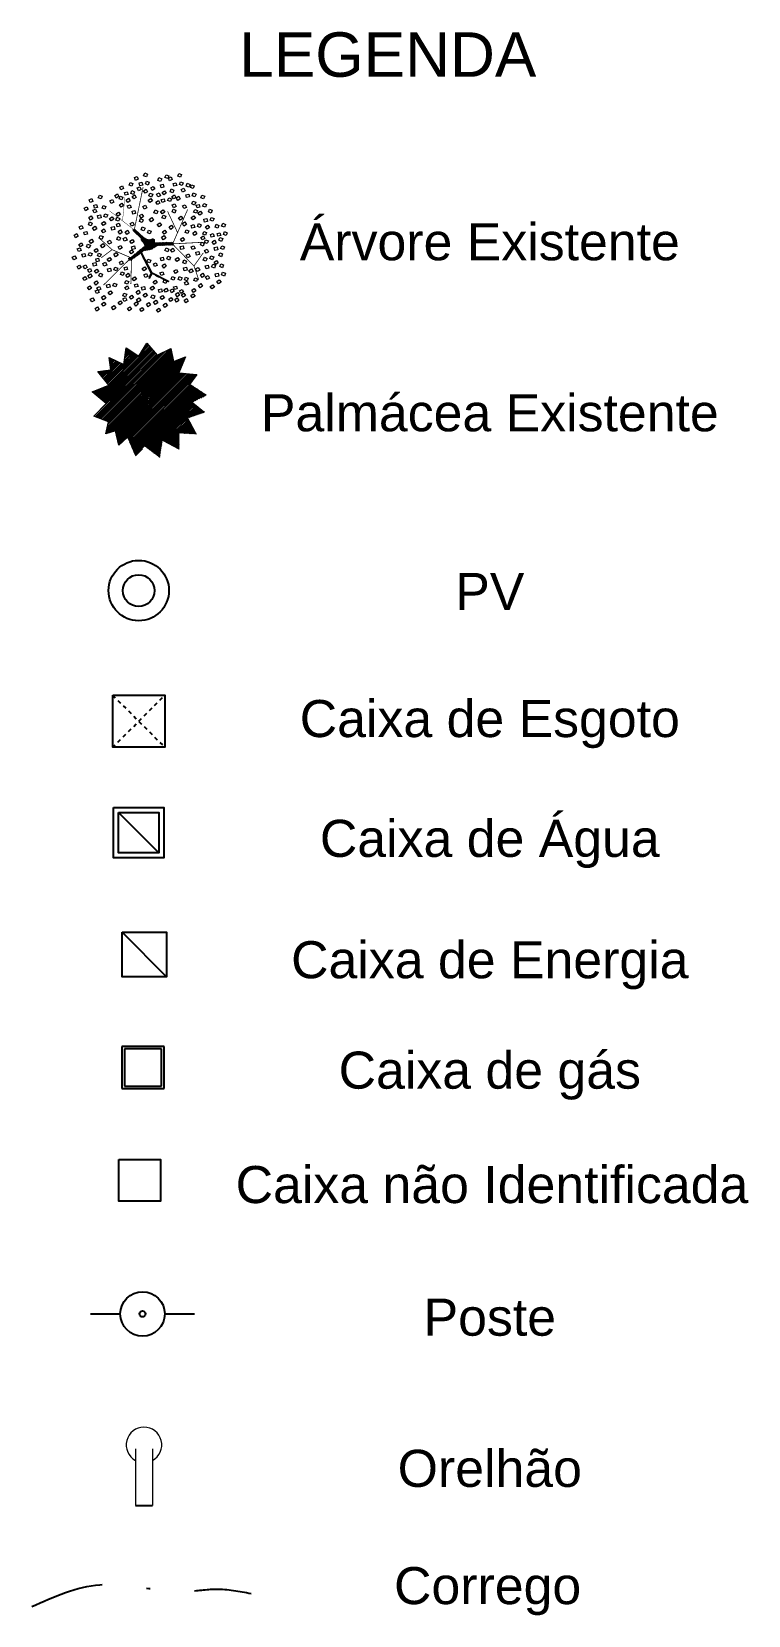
# Model space of a CAD drawing. Header units: millimetres. Extents: x 2511455 to 2519478, y 9208626 to 9211874.
# Drawn here: x 2511986.21 to 2512005.53, y 9208693.14 to 9208735.88 of the extents above; entities that cross this region are included whole.
import ezdxf

# ---------------------------------------------------------------- set-up
doc = ezdxf.new("R2010")
doc.units = ezdxf.units.MM
doc.linetypes.add('ACAD_ISO02W100', pattern=[15, 12, -3])
doc.linetypes.add('Carthocad_TracoPonto', pattern=[4.4, 2, -1.2, 0, -1.2])
for name, color, linetype in [('D_CORREGO', 4, 'Continuous'), ('PENA 02', 2, 'Continuous'), ('VEG_PLANTAS', 94, 'Continuous')]:
    doc.layers.add(name, color=color, linetype=linetype)
doc.layers.add('PA-Herbacea', color=64, linetype='Continuous', lineweight=0)
doc.layers.add('VEGETACAO EXISTENTE', color=84, linetype='Continuous', lineweight=0)
doc.styles.get("Standard").update_dxf_attribs({"font": 'arial.ttf'})

# ---------------------------------------------------------------- blocks, each defined once
blk = doc.blocks.new('PV')
at = {"linetype": 'Continuous'}
for radius in [0.628, 0.329]:
    blk.add_circle((0, 0), radius, dxfattribs=at)
blk = doc.blocks.new('PVT')
at = {"linetype": 'Continuous'}
for p, q in [((-0.75, 0.75), (-0.75, -0.75)), ((0.75, 0.75), (-0.75, 0.75)), ((-0.66, 0.66), (-0.66, -0.66)), ((0.66, 0.66), (-0.66, 0.66)), ((0.66, -0.66), (0.66, 0.66)), ((0.75, -0.75), (0.75, 0.75)), ((-0.75, -0.75), (0.75, -0.75)), ((-0.66, -0.66), (0.66, -0.66))]:
    blk.add_line(p, q, dxfattribs=at)
blk = doc.blocks.new('poste')
for p, q in [((-1.4, 0), (-0.6, 0)), ((0.6, 0), (1.4, 0))]:
    blk.add_line(p, q)
for radius in [0.6, 0.0804]:
    blk.add_circle((0, 0), radius)
blk = doc.blocks.new('orelhao')
at = {"lineweight": 0}
for p, q in [((-0.229, 1.53), (-0.229, 0)), ((0.229, 1.53), (0.229, 0))]:
    blk.add_line(p, q, dxfattribs=at)
blk.add_line((-0.229, 0), (0.229, 0))
blk.add_ellipse((0, 1.633), major_axis=(-0.339, 0.339), ratio=1, start_param=2.853464, end_param=8.14211, dxfattribs=at)
blk = doc.blocks.new('*X4')
at = {"color": 0}
for p, q in [((0.352, 2.304), (0.389, 2.341)), ((0.352, 2.318), (0.372, 2.338)), ((0.352, 2.332), (0.354, 2.334)), ((0.359, 2.297), (0.397, 2.335)), ((0.366, 2.29), (0.404, 2.328)), ((0.373, 2.283), (0.412, 2.321)), ((0.381, 2.276), (0.419, 2.314)), ((0.388, 2.269), (0.426, 2.307)), ((0.395, 2.262), (0.433, 2.3)), ((0.402, 2.255), (0.44, 2.293)), ((0.409, 2.248), (0.448, 2.286)), ((0.417, 2.241), (0.455, 2.279)), ((0.424, 2.234), (0.462, 2.272)), ((0.431, 2.227), (0.469, 2.265)), ((0.438, 2.22), (0.476, 2.258)), ((0.445, 2.213), (0.484, 2.251)), ((0.453, 2.206), (0.491, 2.244)), ((0.46, 2.199), (0.498, 2.237)), ((0.467, 2.192), (0.505, 2.231)), ((0.474, 2.185), (0.512, 2.224)), ((0.482, 2.179), (0.52, 2.217)), ((0.489, 2.172), (0.527, 2.21)), ((0.496, 2.165), (0.534, 2.203)), ((0.503, 2.158), (0.541, 2.196)), ((0.51, 2.151), (0.548, 2.189)), ((0.518, 2.144), (0.556, 2.182)), ((0.525, 2.137), (0.563, 2.175)), ((0.532, 2.13), (0.57, 2.168)), ((0.539, 2.123), (0.577, 2.161)), ((0.546, 2.116), (0.584, 2.154)), ((0.554, 2.109), (0.591, 2.147)), ((0.561, 2.102), (0.599, 2.14)), ((0.261, 1.519), (0.483, 1.742)), ((0.286, 1.53), (0.56, 1.804)), ((0.315, 1.545), (0.637, 1.867)), ((0.36, 1.576), (0.87, 2.086)), ((0.405, 1.607), (0.884, 2.086)), ((0.45, 1.638), (0.892, 2.08)), ((0.495, 1.669), (0.9, 2.074)), ((0.54, 1.7), (0.56, 1.72)), ((0.555, 1.7), (0.565, 1.71)), ((0.566, 2.094), (0.606, 2.133)), ((0.566, 2.079), (0.613, 2.126)), ((0.566, 2.065), (0.62, 2.119)), ((0.57, 2.054), (0.63, 2.114)), ((0.576, 2.046), (0.639, 2.109)), ((0.578, 1.738), (0.908, 2.068)), ((0.582, 2.038), (0.648, 2.104)), ((0.588, 2.03), (0.657, 2.099)), ((0.594, 2.022), (0.666, 2.095)), ((0.6, 2.014), (0.675, 2.09)), ((0.606, 2.007), (0.684, 2.085)), ((0.613, 1.999), (0.694, 2.08)), ((0.619, 1.991), (0.703, 2.075)), ((0.625, 1.983), (0.714, 2.072)), ((0.631, 1.975), (0.726, 2.07)), ((0.631, 1.776), (0.91, 2.056)), ((0.637, 1.967), (0.738, 2.068)), ((0.643, 1.958), (0.75, 2.066)), ((0.645, 1.776), (0.91, 2.042)), ((0.647, 1.948), (0.762, 2.063)), ((0.65, 1.937), (0.774, 2.061)), ((0.654, 1.926), (0.786, 2.059)), ((0.657, 1.916), (0.806, 2.065)), ((0.659, 1.776), (0.91, 2.027)), ((0.661, 1.905), (0.827, 2.072)), ((0.664, 1.895), (0.848, 2.079)), ((0.676, 1.779), (0.91, 2.013)), ((0.696, 1.785), (0.91, 1.999)), ((0.716, 1.79), (0.9, 1.975)), ((0.732, 1.793), (0.915, 1.975)), ((0.749, 1.795), (0.929, 1.976)), ((0.765, 1.797), (0.944, 1.976)), ((0.781, 1.799), (0.958, 1.977)), ((0.8, 1.804), (0.973, 1.977)), ((0.821, 1.811), (0.987, 1.977)), ((0.844, 1.82), (1.002, 1.978)), ((0.895, 1.856), (1.017, 1.978)), ((0.925, 1.873), (1.031, 1.979)), ((0.955, 1.889), (1.046, 1.979)), ((0.986, 1.905), (1.06, 1.98)), ((1.009, 1.914), (1.075, 1.98)), ((1.023, 1.914), (1.089, 1.98)), ((1.038, 1.915), (1.104, 1.981)), ((1.053, 1.915), (1.119, 1.981)), ((1.067, 1.916), (1.133, 1.982)), ((1.082, 1.917), (1.148, 1.982)), ((1.097, 1.917), (1.162, 1.983)), ((1.112, 1.918), (1.177, 1.983)), ((1.126, 1.918), (1.191, 1.983)), ((1.141, 1.919), (1.206, 1.984)), ((1.156, 1.919), (1.221, 1.984)), ((1.17, 1.92), (1.235, 1.985)), ((1.185, 1.92), (1.25, 1.985)), ((1.2, 1.921), (1.264, 1.986)), ((1.214, 1.921), (1.279, 1.986)), ((1.229, 1.922), (1.293, 1.986)), ((1.244, 1.923), (1.308, 1.987)), ((1.258, 1.923), (1.323, 1.987)), ((1.273, 1.924), (1.337, 1.988)), ((1.288, 1.924), (1.352, 1.988)), ((1.302, 1.925), (1.366, 1.989)), ((1.317, 1.925), (1.381, 1.989)), ((1.332, 1.926), (1.395, 1.989)), ((1.346, 1.926), (1.41, 1.99)), ((1.361, 1.927), (1.415, 1.98)), ((1.376, 1.927), (1.415, 1.966)), ((1.391, 1.928), (1.415, 1.952)), ((1.405, 1.928), (1.415, 1.938)), ((0.229, 1.544), (0.251, 1.566)), ((0.233, 1.534), (0.278, 1.579)), ((0.237, 1.524), (0.33, 1.616)), ((0.241, 1.514), (0.406, 1.679)), ((0.559, 1.691), (0.57, 1.701)), ((0.564, 1.681), (0.575, 1.692)), ((0.569, 1.672), (0.579, 1.682)), ((0.573, 1.662), (0.584, 1.673)), ((0.578, 1.653), (0.589, 1.664)), ((0.583, 1.644), (0.594, 1.654)), ((0.588, 1.634), (0.599, 1.645)), ((0.592, 1.625), (0.603, 1.636)), ((0.597, 1.615), (0.608, 1.626)), ((0.602, 1.606), (0.613, 1.617)), ((0.606, 1.596), (0.618, 1.608)), ((0.611, 1.587), (0.623, 1.598)), ((0.616, 1.578), (0.627, 1.589)), ((0.621, 1.568), (0.632, 1.58)), ((0.625, 1.559), (0.637, 1.57)), ((0.63, 1.549), (0.642, 1.561)), ((0.635, 1.54), (0.647, 1.552)), ((0.639, 1.53), (0.651, 1.542)), ((0.644, 1.521), (0.656, 1.533)), ((0.649, 1.512), (0.661, 1.524)), ((0.654, 1.502), (0.666, 1.514)), ((0.658, 1.493), (0.671, 1.505)), ((0.663, 1.483), (0.675, 1.496)), ((0.668, 1.474), (0.68, 1.486)), ((0.673, 1.464), (0.685, 1.477)), ((0.677, 1.455), (0.69, 1.468)), ((0.682, 1.446), (0.695, 1.458)), ((0.687, 1.436), (0.699, 1.449)), ((0.691, 1.427), (0.704, 1.44)), ((0.696, 1.417), (0.709, 1.43)), ((0.701, 1.408), (0.714, 1.421)), ((0.706, 1.398), (0.719, 1.412)), ((0.71, 1.389), (0.723, 1.402)), ((0.715, 1.38), (0.728, 1.393)), ((0.72, 1.37), (0.733, 1.384)), ((0.724, 1.361), (0.738, 1.374)), ((0.729, 1.351), (0.743, 1.365)), ((0.734, 1.342), (0.747, 1.356)), ((0.739, 1.333), (0.752, 1.346)), ((0.743, 1.323), (0.757, 1.337)), ((0.748, 1.314), (0.762, 1.327)), ((0.753, 1.304), (0.767, 1.318)), ((0.757, 1.295), (0.771, 1.309)), ((0.762, 1.285), (0.776, 1.299)), ((0.767, 1.276), (0.781, 1.29)), ((0.772, 1.267), (0.786, 1.281)), ((0.773, 1.027), (0.797, 1.052)), ((0.776, 1.257), (0.791, 1.271)), ((0.78, 1.02), (0.781, 1.022)), ((0.781, 1.248), (0.795, 1.262)), ((0.782, 1.051), (0.813, 1.082)), ((0.786, 1.238), (0.8, 1.253)), ((0.79, 1.229), (0.805, 1.243)), ((0.792, 1.075), (0.829, 1.112)), ((0.795, 1.219), (0.81, 1.234)), ((0.8, 1.21), (0.815, 1.225)), ((0.802, 1.099), (0.845, 1.142)), ((0.805, 1.201), (0.819, 1.215)), ((0.809, 1.191), (0.824, 1.206)), ((0.812, 1.123), (0.855, 1.166)), ((0.814, 1.182), (0.829, 1.197)), ((0.819, 1.172), (0.834, 1.187)), ((0.822, 1.147), (0.845, 1.171)), ((0.823, 1.163), (0.839, 1.178)), ((0.852, 1.149), (0.864, 1.161)), ((0.861, 1.144), (0.874, 1.157)), ((0.87, 1.139), (0.883, 1.152)), ((0.88, 1.134), (0.893, 1.147)), ((0.889, 1.129), (0.902, 1.142)), ((0.898, 1.125), (0.911, 1.138)), ((0.908, 1.12), (0.921, 1.133)), ((0.917, 1.115), (0.93, 1.128)), ((0.927, 1.11), (0.94, 1.124)), ((0.936, 1.106), (0.949, 1.119)), ((0.945, 1.101), (0.959, 1.114)), ((0.955, 1.096), (0.968, 1.109)), ((0.964, 1.091), (0.977, 1.105)), ((0.973, 1.087), (0.987, 1.1)), ((0.983, 1.082), (0.996, 1.095)), ((0.992, 1.077), (1.006, 1.091)), ((1.002, 1.072), (1.015, 1.086)), ((1.011, 1.067), (1.025, 1.081)), ((1.02, 1.063), (1.034, 1.076)), ((1.03, 1.058), (1.043, 1.072)), ((1.039, 1.053), (1.053, 1.067)), ((1.048, 1.048), (1.062, 1.062)), ((1.058, 1.044), (1.072, 1.058)), ((1.067, 1.039), (1.081, 1.053)), ((1.077, 1.034), (1.091, 1.048)), ((1.086, 1.029), (1.1, 1.043)), ((1.095, 1.025), (1.109, 1.039)), ((1.105, 1.02), (1.119, 1.034)), ((1.114, 1.015), (1.128, 1.029)), ((1.123, 1.01), (1.138, 1.025)), ((1.133, 1.006), (1.147, 1.02)), ((1.142, 1.001), (1.157, 1.015)), ((1.152, 0.996), (1.166, 1.01)), ((1.161, 0.991), (1.175, 1.006)), ((1.17, 0.986), (1.185, 1.001)), ((1.18, 0.982), (1.194, 0.996)), ((1.189, 0.977), (1.204, 0.992)), ((1.198, 0.972), (1.213, 0.987)), ((1.208, 0.967), (1.223, 0.982)), ((1.217, 0.963), (1.232, 0.978)), ((1.227, 0.958), (1.241, 0.973)), ((1.236, 0.953), (1.251, 0.968)), ((1.245, 0.948), (1.26, 0.963)), ((1.255, 0.944), (1.27, 0.959)), ((1.264, 0.939), (1.279, 0.954)), ((1.273, 0.934), (1.289, 0.949)), ((1.283, 0.929), (1.298, 0.945))]:
    blk.add_line(p, q, dxfattribs=at)
blk = doc.blocks.new('arv')
at = {"lineweight": 0, "extrusion": (0.000481945, -0.000195695, 1)}
for points in [[(-0.374, 1.742), (-0.405, 1.816), (-0.332, 1.847), (-0.3, 1.774)], [(-0.156, 1.868), (-0.126, 1.943), (-0.052, 1.913), (-0.081, 1.839)], [(-0.033, 1.615), (-0.108, 1.644), (-0.079, 1.719), (-0.004, 1.69)], [(0.227, 1.741), (0.256, 1.816), (0.331, 1.786), (0.301, 1.712)], [(0.418, 1.818), (0.447, 1.892), (0.522, 1.863), (0.492, 1.788)], [(0.544, 1.73), (0.512, 1.803), (0.586, 1.835), (0.617, 1.761)], [(0.762, 1.856), (0.791, 1.931), (0.865, 1.901), (0.836, 1.827)], [(-1.378, 1.269), (-1.348, 1.343), (-1.274, 1.314), (-1.304, 1.24)], [(-0.894, 1.265), (-0.934, 1.334), (-0.865, 1.374), (-0.825, 1.304)], [(-0.818, 1.244), (-0.788, 1.318), (-0.714, 1.289), (-0.743, 1.215)], [(-0.768, 1.487), (-0.8, 1.561), (-0.726, 1.592), (-0.695, 1.519)], [(-0.654, 1.338), (-0.673, 1.416), (-0.596, 1.435), (-0.576, 1.358)], [(-0.55, 1.614), (-0.521, 1.688), (-0.446, 1.658), (-0.476, 1.584)], [(-0.428, 1.36), (-0.502, 1.389), (-0.473, 1.464), (-0.399, 1.435)], [(-0.423, 1.24), (-0.463, 1.309), (-0.393, 1.349), (-0.354, 1.279)], [(-0.297, 1.462), (-0.328, 1.536), (-0.255, 1.567), (-0.223, 1.494)], [(-0.259, 1.593), (-0.279, 1.671), (-0.201, 1.69), (-0.182, 1.613)], [(-0.117, 1.392), (-0.157, 1.462), (-0.088, 1.502), (-0.048, 1.432)], [(-0.015, 1.321), (0.015, 1.395), (0.089, 1.366), (0.059, 1.291)], [(0.074, 1.469), (0.034, 1.538), (0.103, 1.578), (0.143, 1.509)], [(0.226, 1.297), (0.194, 1.37), (0.267, 1.402), (0.299, 1.328)], [(0.314, 1.543), (0.295, 1.62), (0.372, 1.64), (0.392, 1.562)], [(0.34, 1.415), (0.406, 1.461), (0.451, 1.396), (0.386, 1.35)], [(0.558, 1.436), (0.588, 1.51), (0.662, 1.481), (0.632, 1.406)], [(0.647, 1.24), (0.607, 1.31), (0.677, 1.349), (0.716, 1.28)], [(0.658, 1.581), (0.638, 1.659), (0.716, 1.678), (0.736, 1.601)], [(0.762, 1.202), (0.722, 1.272), (0.791, 1.311), (0.831, 1.242)], [(0.884, 1.603), (0.809, 1.632), (0.838, 1.706), (0.913, 1.678)], [(0.888, 1.425), (0.856, 1.498), (0.93, 1.53), (0.961, 1.456)], [(1.002, 1.276), (0.983, 1.354), (1.06, 1.373), (1.08, 1.295)], [(0.991, 1.589), (1.021, 1.664), (1.095, 1.634), (1.065, 1.56)], [(1.106, 1.551), (1.135, 1.625), (1.21, 1.596), (1.18, 1.521)], [(1.228, 1.298), (1.154, 1.327), (1.183, 1.401), (1.257, 1.372)], [(1.386, 1.271), (1.416, 1.346), (1.49, 1.316), (1.46, 1.242)], [(-1.722, 0.92), (-1.762, 0.99), (-1.692, 1.029), (-1.653, 0.96)], [(-1.596, 1.143), (-1.627, 1.216), (-1.554, 1.248), (-1.522, 1.174)], [(-1.494, 0.863), (-1.525, 0.936), (-1.452, 0.968), (-1.42, 0.894)], [(-1.482, 0.994), (-1.501, 1.072), (-1.424, 1.091), (-1.404, 1.013)], [(-1.276, 0.989), (-1.246, 1.064), (-1.172, 1.034), (-1.202, 0.96)], [(-1.035, 1.118), (-1.067, 1.191), (-0.993, 1.223), (-0.962, 1.149)], [(-0.895, 0.841), (-0.83, 0.887), (-0.784, 0.822), (-0.849, 0.776)], [(-0.763, 1.015), (-0.807, 1.081), (-0.74, 1.126), (-0.696, 1.059)], [(-0.628, 1.211), (-0.562, 1.257), (-0.516, 1.191), (-0.582, 1.145)], [(-0.564, 0.978), (-0.596, 1.052), (-0.522, 1.083), (-0.49, 1.01)], [(-0.45, 0.829), (-0.469, 0.907), (-0.392, 0.926), (-0.372, 0.849)], [(-0.144, 0.966), (-0.175, 1.039), (-0.102, 1.071), (-0.07, 0.997)], [(0.014, 1.142), (-0.03, 1.209), (0.037, 1.253), (0.081, 1.187)], [(0.197, 0.839), (0.122, 0.868), (0.151, 0.942), (0.226, 0.913)], [(0.214, 1.087), (0.174, 1.157), (0.244, 1.196), (0.283, 1.127)], [(0.346, 0.837), (0.301, 0.904), (0.368, 0.948), (0.412, 0.882)], [(0.34, 1.148), (0.32, 1.226), (0.398, 1.245), (0.417, 1.168)], [(0.566, 1.17), (0.491, 1.199), (0.52, 1.273), (0.595, 1.244)], [(0.609, 0.889), (0.639, 0.963), (0.713, 0.933), (0.684, 0.859)], [(0.646, 1.004), (0.615, 1.078), (0.688, 1.109), (0.72, 1.036)], [(0.926, 0.979), (0.895, 1.053), (0.968, 1.084), (1, 1.011)], [(1.144, 1.106), (1.174, 1.18), (1.248, 1.15), (1.219, 1.076)], [(1.267, 0.852), (1.192, 0.881), (1.221, 0.956), (1.296, 0.927)], [(1.283, 0.996), (1.263, 1.074), (1.341, 1.093), (1.36, 1.016)], [(1.309, 0.868), (1.374, 0.914), (1.42, 0.849), (1.355, 0.803)], [(1.509, 1.018), (1.434, 1.047), (1.463, 1.121), (1.538, 1.092)], [(1.59, 0.89), (1.62, 0.964), (1.694, 0.934), (1.665, 0.86)], [(-1.863, 0.417), (-1.894, 0.49), (-1.821, 0.522), (-1.789, 0.449)], [(-1.645, 0.543), (-1.615, 0.618), (-1.541, 0.588), (-1.571, 0.514)], [(-1.59, 0.67), (-1.635, 0.737), (-1.568, 0.781), (-1.524, 0.715)], [(-1.488, 0.39), (-1.533, 0.457), (-1.466, 0.501), (-1.422, 0.435)], [(-1.38, 0.714), (-1.399, 0.792), (-1.321, 0.811), (-1.302, 0.733)], [(-1.29, 0.586), (-1.224, 0.632), (-1.178, 0.567), (-1.244, 0.521)], [(-1.25, 0.322), (-1.29, 0.392), (-1.221, 0.432), (-1.181, 0.362)], [(-1.153, 0.736), (-1.228, 0.765), (-1.199, 0.839), (-1.125, 0.81)], [(-1.03, 0.645), (-1.074, 0.712), (-1.008, 0.756), (-0.963, 0.69)], [(-1.01, 0.396), (-1.029, 0.474), (-0.952, 0.493), (-0.932, 0.416)], [(-0.906, 0.671), (-0.877, 0.746), (-0.802, 0.716), (-0.832, 0.642)], [(-0.87, 0.485), (-0.889, 0.563), (-0.812, 0.582), (-0.792, 0.505)], [(-0.487, 0.507), (-0.519, 0.581), (-0.445, 0.612), (-0.414, 0.539)], [(-0.227, 0.722), (-0.272, 0.789), (-0.205, 0.833), (-0.161, 0.767)], [(-0.269, 0.634), (-0.24, 0.708), (-0.165, 0.678), (-0.195, 0.604)], [(-0.147, 0.38), (-0.221, 0.409), (-0.193, 0.484), (-0.118, 0.455)], [(-0.003, 0.689), (0.062, 0.735), (0.108, 0.67), (0.043, 0.624)], [(0.213, 0.549), (0.279, 0.595), (0.325, 0.53), (0.259, 0.484)], [(0.413, 0.699), (0.339, 0.728), (0.368, 0.802), (0.442, 0.773)], [(0.532, 0.486), (0.597, 0.532), (0.643, 0.466), (0.578, 0.42)], [(0.786, 0.728), (0.852, 0.774), (0.898, 0.708), (0.832, 0.663)], [(0.932, 0.507), (0.888, 0.573), (0.954, 0.618), (0.999, 0.551)], [(1.143, 0.449), (1.123, 0.526), (1.201, 0.546), (1.22, 0.468)], [(1.174, 0.672), (1.13, 0.739), (1.196, 0.783), (1.241, 0.717)], [(1.369, 0.47), (1.294, 0.499), (1.323, 0.574), (1.398, 0.545)], [(1.487, 0.614), (1.467, 0.692), (1.545, 0.711), (1.564, 0.634)], [(1.513, 0.487), (1.578, 0.533), (1.624, 0.467), (1.559, 0.421)], [(1.713, 0.636), (1.638, 0.665), (1.667, 0.74), (1.742, 0.711)], [(1.769, 0.482), (1.799, 0.557), (1.873, 0.527), (1.843, 0.453)], [(1.947, 0.508), (1.977, 0.582), (2.051, 0.553), (2.021, 0.478)], [(-1.989, 0.194), (-2.029, 0.264), (-1.959, 0.304), (-1.92, 0.234)], [(-1.857, -0.056), (-1.902, 0.011), (-1.835, 0.055), (-1.791, -0.011)], [(-1.749, 0.268), (-1.768, 0.346), (-1.69, 0.365), (-1.671, 0.288)], [(-1.696, -0.055), (-1.666, 0.019), (-1.592, -0.01), (-1.621, -0.085)], [(-1.581, 0.042), (-1.621, 0.111), (-1.552, 0.151), (-1.512, 0.082)], [(-1.28, 0.15), (-1.355, 0.179), (-1.326, 0.254), (-1.251, 0.225)], [(-1.315, -0.012), (-1.249, 0.034), (-1.203, -0.031), (-1.269, -0.077)], [(-1.098, 0.023), (-1.13, 0.096), (-1.056, 0.128), (-1.025, 0.054)], [(-0.88, 0.149), (-0.851, 0.224), (-0.777, 0.194), (-0.806, 0.12)], [(-0.844, 0.358), (-0.778, 0.404), (-0.732, 0.338), (-0.798, 0.292)], [(-0.678, 0.1), (-0.71, 0.173), (-0.636, 0.205), (-0.604, 0.131)], [(-0.613, 0.285), (-0.653, 0.354), (-0.584, 0.394), (-0.544, 0.324)], [(-0.39, 0.419), (-0.161, 0.198), (-0.076, 0.152), (0.008, 0.137), (0.099, 0.167), (0.13, 0.144), (0.13, 0.076), (0.115, 0.053), (0.634, 0.068), (0.634, 0.007), (0.222, -0.008), (0.107, -0.069), (0.069, -0.1), (0.031, -0.115), (0, -0.123), (-0.061, -0.131), (-0.114, -0.146), (-0.153, -0.146), (-0.221, -0.2), (0.062, -0.749), (0.521, -0.978), (0.505, -0.993), (0.07, -0.772), (0.001, -0.902), (-0.007, -0.894), (0.047, -0.765), (-0.229, -0.215), (-0.473, -0.383), (-0.538, -0.411), (-0.555, -0.369), (-0.489, -0.337), (-0.114, -0.031), (-0.137, 0.037), (-0.214, 0.136), (-0.214, 0.175), (-0.428, 0.381), (-0.428, 0.411)], [(-0.482, 0.035), (-0.526, 0.101), (-0.459, 0.146), (-0.415, 0.079)], [(-0.053, 0.328), (-0.023, 0.402), (0.051, 0.373), (0.022, 0.299)], [(0.328, 0.206), (0.394, 0.252), (0.44, 0.186), (0.374, 0.14)], [(0.397, 0.29), (0.353, 0.356), (0.419, 0.401), (0.464, 0.334)], [(0.838, 0.155), (0.903, 0.201), (0.949, 0.136), (0.884, 0.09)], [(1.038, 0.305), (0.963, 0.334), (0.992, 0.408), (1.067, 0.379)], [(1.169, 0.321), (1.234, 0.367), (1.28, 0.301), (1.215, 0.255)], [(1.374, -0.002), (1.404, 0.073), (1.478, 0.043), (1.449, -0.031)], [(1.425, 0.133), (1.385, 0.203), (1.455, 0.243), (1.494, 0.173)], [(1.438, 0.291), (1.467, 0.365), (1.542, 0.336), (1.512, 0.261)], [(1.56, 0.038), (1.486, 0.067), (1.515, 0.141), (1.589, 0.112)], [(1.665, 0.207), (1.646, 0.285), (1.723, 0.304), (1.743, 0.227)], [(1.691, 0.079), (1.757, 0.125), (1.803, 0.06), (1.737, 0.014)], [(1.844, 0.233), (1.824, 0.31), (1.902, 0.33), (1.921, 0.252)], [(1.871, 0.126), (1.901, 0.2), (1.975, 0.171), (1.945, 0.096)], [(2.07, 0.254), (1.995, 0.283), (2.024, 0.358), (2.099, 0.329)], [(-2.04, -0.404), (-2.079, -0.334), (-2.01, -0.295), (-1.97, -0.364)], [(-1.913, -0.181), (-1.945, -0.108), (-1.871, -0.076), (-1.84, -0.15)], [(-1.799, -0.33), (-1.819, -0.253), (-1.741, -0.233), (-1.722, -0.311)], [(-1.573, -0.308), (-1.648, -0.279), (-1.619, -0.205), (-1.544, -0.234)], [(-1.449, -0.208), (-1.494, -0.141), (-1.427, -0.097), (-1.383, -0.164)], [(-1.43, -0.457), (-1.449, -0.38), (-1.371, -0.36), (-1.352, -0.438)], [(-1.402, -0.297), (-1.373, -0.222), (-1.298, -0.252), (-1.328, -0.326)], [(-1.093, -0.45), (-1.137, -0.383), (-1.07, -0.339), (-1.026, -0.405)], [(-0.958, -0.254), (-0.893, -0.208), (-0.847, -0.273), (-0.912, -0.319)], [(-0.804, -0.123), (-0.844, -0.053), (-0.774, -0.014), (-0.735, -0.083)], [(-0.538, -0.177), (-0.472, -0.131), (-0.426, -0.196), (-0.492, -0.242)], [(-0.462, -0.125), (-0.481, -0.048), (-0.404, -0.028), (-0.384, -0.106)], [(0.007, -0.485), (-0.068, -0.456), (-0.039, -0.382), (0.036, -0.411)], [(0.315, -0.43), (0.296, -0.353), (0.374, -0.333), (0.393, -0.411)], [(0.419, -0.155), (0.449, -0.081), (0.523, -0.111), (0.493, -0.185)], [(0.542, -0.409), (0.467, -0.38), (0.496, -0.305), (0.571, -0.334)], [(0.61, -0.198), (0.57, -0.129), (0.64, -0.089), (0.679, -0.158)], [(0.742, -0.448), (0.697, -0.382), (0.764, -0.337), (0.808, -0.404)], [(0.85, -0.124), (0.831, -0.047), (0.908, -0.027), (0.928, -0.105)], [(0.975, -0.51), (0.9, -0.481), (0.929, -0.407), (1.004, -0.436)], [(1.03, -0.351), (0.991, -0.281), (1.06, -0.241), (1.1, -0.311)], [(1.156, -0.128), (1.125, -0.055), (1.198, -0.023), (1.23, -0.097)], [(1.271, -0.277), (1.251, -0.199), (1.329, -0.18), (1.348, -0.257)], [(1.451, -0.409), (1.481, -0.335), (1.555, -0.364), (1.525, -0.439)], [(1.527, -0.223), (1.487, -0.153), (1.557, -0.114), (1.596, -0.183)], [(1.629, -0.371), (1.659, -0.296), (1.733, -0.326), (1.704, -0.4)], [(1.743, -0.468), (1.808, -0.422), (1.854, -0.487), (1.789, -0.533)], [(1.767, -0.149), (1.748, -0.072), (1.826, -0.052), (1.845, -0.13)], [(1.943, -0.318), (1.868, -0.29), (1.897, -0.215), (1.972, -0.244)], [(1.994, -0.127), (1.919, -0.099), (1.948, -0.024), (2.022, -0.053)], [(-1.908, -0.654), (-1.952, -0.587), (-1.886, -0.543), (-1.841, -0.609)], [(-1.759, -0.964), (-1.799, -0.894), (-1.729, -0.855), (-1.689, -0.924)], [(-1.746, -0.645), (-1.786, -0.576), (-1.717, -0.536), (-1.677, -0.606)], [(-1.633, -0.741), (-1.664, -0.668), (-1.591, -0.636), (-1.559, -0.71)], [(-1.615, -0.895), (-1.659, -0.829), (-1.592, -0.785), (-1.548, -0.851)], [(-1.506, -0.572), (-1.525, -0.494), (-1.448, -0.475), (-1.428, -0.552)], [(-1.48, -0.699), (-1.414, -0.653), (-1.368, -0.719), (-1.434, -0.765)], [(-1.292, -0.868), (-1.367, -0.839), (-1.338, -0.765), (-1.263, -0.794)], [(-1.225, -0.575), (-1.257, -0.502), (-1.183, -0.47), (-1.152, -0.544)], [(-1.111, -0.724), (-1.13, -0.647), (-1.053, -0.627), (-1.033, -0.705)], [(-0.885, -0.702), (-0.959, -0.674), (-0.931, -0.599), (-0.856, -0.628)], [(-0.779, -0.537), (-0.811, -0.463), (-0.737, -0.432), (-0.706, -0.505)], [(-0.706, -0.83), (-0.781, -0.801), (-0.752, -0.726), (-0.678, -0.755)], [(-0.665, -0.686), (-0.685, -0.608), (-0.607, -0.589), (-0.588, -0.666)], [(-0.639, -0.813), (-0.574, -0.767), (-0.528, -0.833), (-0.593, -0.879)], [(-0.193, -0.635), (-0.128, -0.589), (-0.082, -0.654), (-0.147, -0.7)], [(-0.117, -0.88), (-0.148, -0.807), (-0.075, -0.775), (-0.043, -0.849)], [(0.138, -0.587), (0.106, -0.514), (0.18, -0.482), (0.211, -0.556)], [(0.316, -0.829), (0.285, -0.755), (0.358, -0.724), (0.39, -0.797)], [(0.342, -0.558), (0.407, -0.512), (0.453, -0.578), (0.387, -0.624)], [(0.657, -0.956), (0.582, -0.927), (0.611, -0.852), (0.686, -0.881)], [(0.699, -0.771), (0.66, -0.702), (0.729, -0.662), (0.769, -0.731)], [(0.94, -0.697), (0.92, -0.62), (0.998, -0.6), (1.017, -0.678)], [(1.107, -0.758), (1.067, -0.688), (1.137, -0.649), (1.177, -0.718)], [(1.285, -0.72), (1.246, -0.65), (1.315, -0.61), (1.355, -0.68)], [(1.374, -0.812), (1.439, -0.766), (1.485, -0.831), (1.419, -0.877)], [(1.526, -0.646), (1.506, -0.568), (1.584, -0.549), (1.603, -0.626)], [(1.553, -0.936), (1.513, -0.866), (1.583, -0.827), (1.623, -0.896)], [(1.752, -0.624), (1.677, -0.595), (1.706, -0.521), (1.781, -0.55)], [(1.793, -0.862), (1.774, -0.784), (1.852, -0.765), (1.871, -0.843)], [(1.897, -0.587), (1.927, -0.513), (2.001, -0.542), (1.971, -0.617)], [(2.02, -0.84), (1.945, -0.811), (1.974, -0.737), (2.048, -0.766)], [(-1.627, -1.214), (-1.671, -1.147), (-1.605, -1.103), (-1.56, -1.169)], [(-1.492, -1.018), (-1.427, -0.972), (-1.381, -1.037), (-1.446, -1.083)], [(-1.428, -1.314), (-1.46, -1.24), (-1.387, -1.209), (-1.355, -1.282)], [(-1.377, -1.231), (-1.416, -1.161), (-1.347, -1.122), (-1.307, -1.191)], [(-1.136, -1.157), (-1.156, -1.079), (-1.078, -1.06), (-1.059, -1.138)], [(-1.11, -1.285), (-1.045, -1.239), (-0.999, -1.304), (-1.064, -1.35)], [(-0.91, -1.135), (-0.985, -1.106), (-0.956, -1.032), (-0.881, -1.061)], [(-0.625, -1.217), (-0.665, -1.148), (-0.595, -1.108), (-0.556, -1.178)], [(-0.663, -1.034), (-0.633, -0.96), (-0.559, -0.99), (-0.589, -1.064)], [(-0.417, -0.971), (-0.461, -0.904), (-0.395, -0.86), (-0.351, -0.927)], [(-0.385, -1.144), (-0.404, -1.066), (-0.326, -1.047), (-0.307, -1.124)], [(-0.359, -1.271), (-0.293, -1.225), (-0.247, -1.291), (-0.313, -1.337)], [(-0.193, -1.22), (-0.213, -1.142), (-0.135, -1.123), (-0.116, -1.201)], [(0.024, -1.157), (0.089, -1.111), (0.135, -1.176), (0.069, -1.222)], [(0.143, -1.06), (0.099, -0.993), (0.166, -0.949), (0.21, -1.015)], [(0.265, -1.283), (0.246, -1.206), (0.323, -1.186), (0.343, -1.264)], [(0.369, -1.008), (0.398, -0.934), (0.473, -0.963), (0.443, -1.038)], [(0.432, -1.28), (0.393, -1.211), (0.462, -1.171), (0.502, -1.241)], [(0.598, -1.293), (0.558, -1.223), (0.628, -1.184), (0.667, -1.253)], [(0.673, -1.207), (0.653, -1.129), (0.731, -1.11), (0.75, -1.187)], [(0.776, -0.931), (0.806, -0.857), (0.88, -0.887), (0.851, -0.961)], [(0.851, -1.31), (0.811, -1.241), (0.881, -1.201), (0.92, -1.27)], [(0.942, -0.944), (0.972, -0.87), (1.046, -0.899), (1.016, -0.974)], [(0.977, -1.088), (0.946, -1.014), (1.019, -0.982), (1.051, -1.056)], [(1.188, -1.288), (1.144, -1.221), (1.21, -1.177), (1.255, -1.244)], [(1.195, -0.961), (1.225, -0.887), (1.299, -0.916), (1.269, -0.991)], [(1.323, -1.092), (1.388, -1.046), (1.434, -1.111), (1.369, -1.157)], [(1.685, -1.186), (1.64, -1.119), (1.707, -1.075), (1.751, -1.141)], [(1.82, -0.99), (1.885, -0.944), (1.931, -1.009), (1.865, -1.055)], [(-1.555, -1.536), (-1.594, -1.467), (-1.525, -1.427), (-1.485, -1.497)], [(-1.423, -1.786), (-1.467, -1.72), (-1.401, -1.675), (-1.356, -1.742)], [(-1.245, -1.481), (-1.289, -1.414), (-1.223, -1.37), (-1.178, -1.436)], [(-1.288, -1.59), (-1.223, -1.544), (-1.177, -1.61), (-1.242, -1.656)], [(-0.977, -1.748), (-1.021, -1.681), (-0.955, -1.637), (-0.91, -1.704)], [(-0.842, -1.552), (-0.777, -1.506), (-0.731, -1.571), (-0.796, -1.617)], [(-0.642, -1.402), (-0.717, -1.373), (-0.688, -1.299), (-0.613, -1.328)], [(-0.678, -1.529), (-0.717, -1.46), (-0.648, -1.42), (-0.608, -1.49)], [(-0.546, -1.779), (-0.59, -1.713), (-0.524, -1.668), (-0.479, -1.735)], [(-0.493, -1.467), (-0.538, -1.401), (-0.471, -1.357), (-0.427, -1.423)], [(-0.411, -1.583), (-0.346, -1.537), (-0.3, -1.603), (-0.365, -1.649)], [(-0.302, -1.544), (-0.346, -1.477), (-0.28, -1.433), (-0.235, -1.499)], [(-0.218, -1.797), (-0.263, -1.731), (-0.196, -1.686), (-0.152, -1.753)], [(-0.167, -1.348), (-0.102, -1.302), (-0.056, -1.367), (-0.121, -1.413)], [(-0.083, -1.601), (-0.018, -1.555), (0.028, -1.621), (-0.038, -1.667)], [(0.117, -1.452), (0.042, -1.423), (0.071, -1.348), (0.145, -1.377)], [(0.157, -1.607), (0.112, -1.54), (0.179, -1.496), (0.223, -1.563)], [(0.237, -1.815), (0.192, -1.749), (0.259, -1.704), (0.303, -1.771)], [(0.291, -1.411), (0.357, -1.365), (0.403, -1.431), (0.337, -1.476)], [(0.371, -1.619), (0.437, -1.573), (0.483, -1.639), (0.417, -1.685)], [(0.564, -1.53), (0.52, -1.464), (0.586, -1.419), (0.631, -1.486)], [(0.73, -1.543), (0.685, -1.476), (0.752, -1.432), (0.796, -1.499)], [(0.699, -1.334), (0.764, -1.288), (0.81, -1.354), (0.745, -1.4)], [(0.864, -1.347), (0.93, -1.301), (0.976, -1.366), (0.91, -1.412)], [(0.983, -1.56), (0.938, -1.493), (1.005, -1.449), (1.049, -1.516)], [(1.117, -1.364), (1.183, -1.318), (1.229, -1.384), (1.163, -1.429)]]:
    blk.add_lwpolyline(points, close=True, dxfattribs=at)
for points, const_width in [([(-0.725, 0.649), (-0.661, 1.287)], 0.01), ([(-0.407, 0.414), (-0.169, 1.565)], 0.02), ([(-0.419, 0.413), (-1.081, 0.923)], 0.01), ([(0.759, 0.331), (0.49, 0.904)], 0.02), ([(0.634, 0.044), (1.03, 0.954)], 0.02), ([(-0.503, -0.344), (-1.009, -0.127), (-1.332, 0.161)], 0.02), ([(0.634, 0.013), (1.204, -0.574), (1.333, -0.95)], 0.02), ([(0.634, 0.028), (1.412, 0.069)], 0.02), ([(-1.009, -0.13), (-1.298, -0.346)], 0.02), ([(-0.544, -0.397), (-1.237, -1.081)], 0.02), ([(-0.483, -0.387), (-0.501, -1.054)], 0.02), ([(-0.225, -0.206), (0.052, -0.755), (0.508, -0.983)], 0.02), ([(1.204, -0.565), (1.452, -0.215)], 0.02), ([(0.061, -0.768), (0.004, -0.895)], 0.02)]:
    blk.add_lwpolyline(points, dxfattribs=dict(at, const_width=const_width))
at = {"lineweight": 0, "extrusion": (0.000481945, -0.000195695, 1), "rotation": 0.04316338536916775}
blk.add_blockref('*X4', (-0.779, -1.923), dxfattribs=at)
blk = doc.blocks.new('palm2')
at = {"lineweight": 5, "true_color": 0xd9fb9d}
h = blk.add_hatch(dxfattribs=at)
h.set_pattern_fill('ANSI31', color=61, scale=0.5, style=0)
h.set_pattern_definition([(45, (-2.94786, -2.935556), (-0.04419417, 0.04419417), [])])
h.paths.add_polyline_path([(1.851, 1.394), (2.206, 2.28), (1.55, 2.027), (1.408, 2.738), (0.65, 2.372), (0.076, 3.038), (-0.371, 2.318), (-1.075, 2.791), (-1.206, 1.857), (-2.009, 2.256), (-1.922, 1.564), (-2.647, 1.469), (-2.038, 0.723), (-2.948, 0.338), (-2.182, -0.309), (-2.86, -1.011), (-2.044, -1.319), (-2.209, -1.979), (-1.666, -1.808), (-1.489, -2.619), (-0.779, -1.973), (-0.474, -2.852), (-0.064, -2.406), (0.635, -2.936), (0.777, -2.048), (1.664, -2.528), (1.651, -1.73), (2.49, -1.778), (2.071, -0.993), (2.885, -0.71), (2.229, -0.185), (2.981, 0.187), (2.322, 0.61), (2.846, 1.299)])
h = blk.add_hatch()
h.set_pattern_fill('ANSI31', color=250, scale=0.3, style=0)
h.set_pattern_definition([(45, (-7.68326, 0.58893), (-0.0265165, 0.0265165), [])])
h.paths.add_polyline_path([(3.292, -0.78), (2.599, -0.225), (3.386, 0.164), (2.453, 0.783), (2.322, 0.61), (2.981, 0.187), (2.229, -0.185), (2.885, -0.71), (2.071, -0.993), (2.49, -1.778), (1.651, -1.73), (1.664, -2.528), (0.777, -2.048), (0.635, -2.936), (-0.064, -2.406), (-0.474, -2.852), (-0.779, -1.973), (-1.003, -2.177), (-0.554, -3.234), (-0.04, -2.675), (0.78, -3.296), (0.93, -2.358), (1.869, -2.866), (1.854, -1.942), (2.834, -1.998), (2.358, -1.105)])
at = {"layer": 'PA-Herbacea'}
for p, q in [((-1.206, 1.857), (-1.075, 2.791)), ((-1.075, 2.791), (-0.371, 2.318)), ((-0.371, 2.318), (0.076, 3.038)), ((0.076, 3.038), (0.65, 2.372)), ((0.65, 2.372), (1.408, 2.738)), ((1.408, 2.738), (1.55, 2.027)), ((-2.009, 2.256), (-1.206, 1.857)), ((-1.922, 1.564), (-2.009, 2.256)), ((1.55, 2.027), (2.206, 2.28)), ((2.206, 2.28), (1.851, 1.394)), ((-2.647, 1.469), (-1.922, 1.564)), ((-2.038, 0.723), (-2.647, 1.469)), ((1.851, 1.394), (2.846, 1.299)), ((2.846, 1.299), (2.322, 0.61)), ((-2.948, 0.338), (-2.038, 0.723)), ((-2.182, -0.309), (-2.948, 0.338)), ((-0.182, 0), (0.228, 0)), ((0, -0.183), (0, 0.188)), ((2.981, 0.187), (2.229, -0.185)), ((2.322, 0.61), (2.981, 0.187)), ((-2.86, -1.011), (-2.182, -0.309)), ((2.885, -0.71), (2.071, -0.993)), ((2.229, -0.185), (2.885, -0.71)), ((-2.044, -1.319), (-2.86, -1.011)), ((-2.209, -1.979), (-2.044, -1.319)), ((1.651, -1.73), (1.664, -2.528)), ((2.49, -1.778), (1.651, -1.73)), ((2.071, -0.993), (2.49, -1.778)), ((-1.666, -1.808), (-2.209, -1.979)), ((-1.489, -2.619), (-1.666, -1.808)), ((-0.779, -1.973), (-1.489, -2.619)), ((-0.474, -2.852), (-0.779, -1.973)), ((-0.064, -2.406), (-0.474, -2.852)), ((0.635, -2.936), (-0.064, -2.406)), ((0.777, -2.048), (0.635, -2.936)), ((1.664, -2.528), (0.777, -2.048))]:
    blk.add_line(p, q, dxfattribs=at)

msp = doc.modelspace()

# ---------------------------------------------------------------- linework, layer by layer
msp.add_lwpolyline([(2511988.645, 9208711.572), (2511989.843, 9208711.572), (2511989.843, 9208710.374), (2511988.645, 9208710.374)], close=True)
msp.add_lwpolyline([(2511988.645, 9208711.572), (2511989.843, 9208710.374)])
at = {"layer": 'D_CORREGO', "linetype": 'Carthocad_TracoPonto'}
msp.add_spline([(2511986.21, 9208693.375), (2511988.043, 9208693.966), (2511990.408, 9208693.789), (2511991.177, 9208693.847), (2511992.123, 9208693.729)], degree=3, dxfattribs=at)
at = {"layer": 'PENA 02'}
for points in [[(2511988.394, 9208717.97), (2511989.8, 9208717.97), (2511989.8, 9208716.564), (2511988.394, 9208716.564)], [(2511988.415, 9208714.94), (2511989.777, 9208714.94), (2511989.777, 9208713.578), (2511988.415, 9208713.578)], [(2511988.552, 9208714.804), (2511989.641, 9208714.804), (2511989.641, 9208713.714), (2511988.552, 9208713.714)], [(2511988.557, 9208705.443), (2511989.687, 9208705.443), (2511989.687, 9208704.313), (2511988.557, 9208704.313)]]:
    msp.add_lwpolyline(points, close=True, dxfattribs=at)
at = {"layer": 'PENA 02', "linetype": 'ACAD_ISO02W100', "ltscale": 0.005}
for points in [[(2511988.394, 9208717.97), (2511989.8, 9208716.564)], [(2511988.394, 9208716.564), (2511989.8, 9208717.97)]]:
    msp.add_lwpolyline(points, dxfattribs=at)
at = {"layer": 'PENA 02'}
msp.add_lwpolyline([(2511988.552, 9208714.804), (2511989.641, 9208713.714)], dxfattribs=at)

# ---------------------------------------------------------------- block references
for name, p, xscale, yscale, zscale in [('PV', (2511989.096, 9208720.794), 1.297722144152445, 1.297722144152445, 1.297722144152445), ('PVT', (2511989.211, 9208707.923), 0.7575582040590234, 0.7575582040590234, 1.060581485682632)]:
    msp.add_blockref(name, p, dxfattribs=dict(at, xscale=xscale, yscale=yscale, zscale=zscale))
for name, p in [('poste', (2511989.198, 9208701.273)), ('orelhao', (2511989.237, 9208696.106))]:
    msp.add_blockref(name, p, dxfattribs=at)
at = {"layer": 'VEG_PLANTAS'}
msp.add_blockref('arv', (2511989.384, 9208730.122), dxfattribs=at)
at = {"layer": 'VEGETACAO EXISTENTE', "xscale": 0.48690389174841, "yscale": 0.48690389174841, "zscale": 0.48690389174841}
msp.add_blockref('palm2', (2511989.28, 9208725.989), dxfattribs=at)

# ---------------------------------------------------------------- texts
at = {"layer": 'PENA 02', "color": 0, "attachment_point": 5}
for s, insert, char_height, width in [('{\\fArial|b0|i0|c238|p34;LEGENDA}', (2511995.811, 9208735.25), 1.2, 5.65998), ('{\\fArial|b0|i0|c238|p34;Árvore Existente}', (2511998.562, 9208730.2), 1, 23.28324), ('Palmácea {\\fArial|b0|i0|c238|p34;Existente}', (2511998.562, 9208725.585), 1, 23.28324), ('PV', (2511998.562, 9208720.77), 1, 23.28324), ('Caixa de Esgoto', (2511998.562, 9208717.189), 1, 23.28324), ('Caixa de Água', (2511998.562, 9208713.956), 1, 23.28324), ('Caixa de Energia', (2511998.562, 9208710.681), 1, 23.28324), ('Caixa de gás', (2511998.562, 9208707.701), 1, 23.28324), ('Caixa não Identificada', (2511998.62, 9208704.757), 1, 23.28324), ('Poste', (2511998.562, 9208701.178), 1, 23.28324), ('Orelhão', (2511998.562, 9208697.099), 1, 23.28324), ('Corrego', (2511998.503, 9208693.79), 1, 23.28324)]:
    msp.add_mtext(s, dxfattribs=dict(at, insert=insert, char_height=char_height, width=width))

doc.saveas('drawing.dxf')
